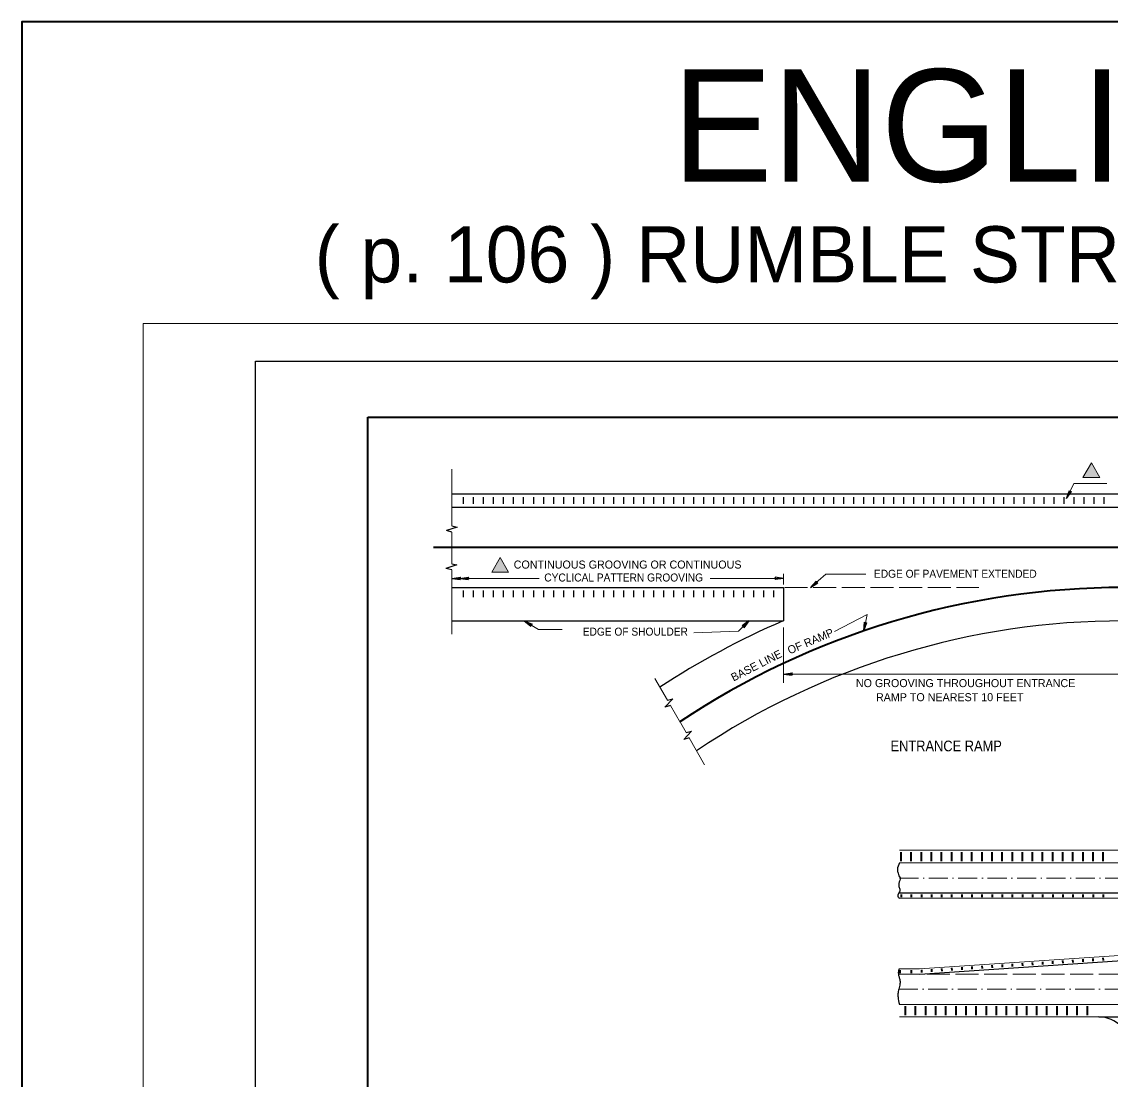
# Model space of a CAD drawing. Extents: x 1615 to 2505, y -386 to 247.
# Drawn here: x 1628.6 to 1774, y -190.4 to -49.2 of the extents above; entities that cross this region are included whole.
import ezdxf

# ---------------------------------------------------------------- set-up
doc = ezdxf.new("R2010")
doc.units = 0
doc.header["$LTSCALE"] = 0.51
doc.linetypes.add('DOT_DASHED', pattern=[7.7, 5, -1.2, 0.3, -1.2])
doc.linetypes.add('LONG_DASHED', pattern=[7.5, 6, -1.5])
doc.layers.add('1', color=7, linetype='Continuous', lineweight=25)
doc.layers.add('8', color=7, linetype='Continuous')

msp = doc.modelspace()

# ---------------------------------------------------------------- hatches: boundary and pattern name
at = {"layer": '1'}
for points in [[(1771.4955, -108.0992), (1772.6251, -110.0557), (1770.3659, -110.0557)], [(1692.5333, -120.7744), (1693.6628, -122.7309), (1691.4037, -122.7309)]]:
    msp.add_hatch(color=256, dxfattribs=at).paths.add_polyline_path(points)

# ---------------------------------------------------------------- linework, layer by layer
at = {"layer": '1', "lineweight": 13}
for p, q in [((1644.8401, -89.521), (2004.8692, -89.521)), ((1644.8401, -319.5392), (1644.8401, -89.521)), ((1686.0929, -116.5284), (1686.0929, -108.9669)), ((1686.0929, -121.5844), (1686.0929, -117.3615)), ((1686.0929, -122.4176), (1686.0929, -130.9964)), ((1730.3959, -124.3596), (1730.3959, -122.9387)), ((1730.3781, -130.0797), (1730.3781, -137.4792)), ((1730.3781, -136.3167), (1775.8191, -136.3167)), ((1714.8628, -139.7997), (1713.1825, -136.8896)), ((1715.2793, -140.5212), (1716.6115, -142.8288)), ((1717.3582, -144.1219), (1716.6434, -142.8838)), ((1717.7747, -144.8434), (1719.837, -148.4154)), ((1745.8585, -159.8319), (1900.4614, -159.8319)), ((1745.8585, -161.5185), (1900.4614, -161.5185)), ((1748.5637, -166.2416), (1745.8585, -166.2416)), ((1812.6564, -166.2416), (1748.5637, -166.2416)), ((1748.5274, -175.6882), (1778.8875, -173.6642)), ((1748.5274, -175.6882), (1745.8223, -175.6882)), ((1745.8585, -180.4096), (1900.4614, -180.4096)), ((1745.8585, -182.0962), (1900.4614, -182.0962))]:
    msp.add_line(p, q, dxfattribs=at)
at = {"layer": '1', "lineweight": 40}
for p, q in [((1674.8421, -102.0221), (1999.8685, -102.0221)), ((1674.8421, -307.0383), (1674.8421, -102.0221))]:
    msp.add_line(p, q, dxfattribs=at)
at = {"layer": '1'}
for p, q in [((1768.1947, -112.8946), (1768.5544, -111.7914)), ((1768.1947, -112.8946), (1768.8386, -111.9293)), ((1686.0929, -112.2597), (1945.4949, -112.2597)), ((1687.6101, -112.7052), (1687.6101, -113.5962)), ((1688.9466, -112.7052), (1688.9466, -113.5962)), ((1690.2831, -112.7052), (1690.2831, -113.5962)), ((1691.6196, -112.7052), (1691.6196, -113.5962)), ((1692.9561, -112.7052), (1692.9561, -113.5962)), ((1694.2926, -112.7052), (1694.2926, -113.5962)), ((1695.6291, -112.7052), (1695.6291, -113.5962)), ((1696.9656, -112.7052), (1696.9656, -113.5962)), ((1698.3021, -112.7052), (1698.3021, -113.5962)), ((1699.6386, -112.7052), (1699.6386, -113.5962)), ((1700.9751, -112.7052), (1700.9751, -113.5962)), ((1702.3116, -112.7052), (1702.3116, -113.5962)), ((1703.6481, -112.7052), (1703.6481, -113.5962)), ((1704.9846, -112.7052), (1704.9846, -113.5962)), ((1706.3211, -112.7052), (1706.3211, -113.5962)), ((1707.6576, -112.7052), (1707.6576, -113.5962)), ((1708.9941, -112.7052), (1708.9941, -113.5962)), ((1710.3306, -112.7052), (1710.3306, -113.5962)), ((1711.6671, -112.7052), (1711.6671, -113.5962)), ((1713.0036, -112.7052), (1713.0036, -113.5962)), ((1714.3401, -112.7052), (1714.3401, -113.5962)), ((1715.6766, -112.7052), (1715.6766, -113.5962)), ((1717.0131, -112.7052), (1717.0131, -113.5962)), ((1718.3496, -112.7052), (1718.3496, -113.5962)), ((1719.6861, -112.7052), (1719.6861, -113.5962)), ((1721.0226, -112.7052), (1721.0226, -113.5962)), ((1722.3591, -112.7052), (1722.3591, -113.5962)), ((1723.6956, -112.7052), (1723.6956, -113.5962)), ((1725.0321, -112.7052), (1725.0321, -113.5962)), ((1726.3686, -112.7052), (1726.3686, -113.5962)), ((1727.7051, -112.7052), (1727.7051, -113.5962)), ((1729.0416, -112.7052), (1729.0416, -113.5962)), ((1730.3781, -112.7052), (1730.3781, -113.5962)), ((1731.7146, -112.7052), (1731.7146, -113.5962)), ((1733.0511, -112.7052), (1733.0511, -113.5962)), ((1734.3876, -112.7052), (1734.3876, -113.5962)), ((1735.7241, -112.7052), (1735.7241, -113.5962)), ((1737.0606, -112.7052), (1737.0606, -113.5962)), ((1738.3971, -112.7052), (1738.3971, -113.5962)), ((1739.7336, -112.7052), (1739.7336, -113.5962)), ((1741.0701, -112.7052), (1741.0701, -113.5962)), ((1742.4066, -112.7052), (1742.4066, -113.5962)), ((1743.7431, -112.7052), (1743.7431, -113.5962)), ((1745.0796, -112.7052), (1745.0796, -113.5962)), ((1746.4161, -112.7052), (1746.4161, -113.5962)), ((1747.7526, -112.7052), (1747.7526, -113.5962)), ((1749.0891, -112.7052), (1749.0891, -113.5962)), ((1750.4256, -112.7052), (1750.4256, -113.5962)), ((1751.7621, -112.7052), (1751.7621, -113.5962)), ((1753.0986, -112.7052), (1753.0986, -113.5962)), ((1754.4351, -112.7052), (1754.4351, -113.5962)), ((1755.7716, -112.7052), (1755.7716, -113.5962)), ((1757.1081, -112.7052), (1757.1081, -113.5962)), ((1758.4446, -112.7052), (1758.4446, -113.5962)), ((1759.7811, -112.7052), (1759.7811, -113.5962)), ((1761.1176, -112.7052), (1761.1176, -113.5962)), ((1762.4541, -112.7052), (1762.4541, -113.5962)), ((1763.7906, -112.7052), (1763.7906, -113.5962)), ((1765.1271, -112.7052), (1765.1271, -113.5962)), ((1766.4636, -112.7052), (1766.4636, -113.5962)), ((1767.8001, -112.7052), (1767.8001, -113.5962)), ((1769.1366, -112.7052), (1769.1366, -113.5962)), ((1770.4731, -112.7052), (1770.4731, -113.5962)), ((1771.8096, -112.7052), (1771.8096, -113.5962)), ((1773.1461, -112.7052), (1773.1461, -113.5962)), ((1686.0929, -114.0417), (1945.4949, -114.0417)), ((1686.0929, -117.3615), (1685.3583, -117.1655)), ((1688.9555, -119.3855), (1690.0782, -119.3851)), ((1690.6307, -119.385), (1697.3132, -119.383)), ((1686.0929, -122.4176), (1685.2805, -122.2008)), ((1686.0931, -123.5494), (1687.2427, -123.3914)), ((1686.0931, -123.5494), (1687.2427, -123.7073)), ((1687.1638, -123.5494), (1688.3133, -123.3914)), ((1687.1638, -123.5494), (1688.3133, -123.7073)), ((1730.3957, -123.5482), (1729.2462, -123.3903)), ((1730.3957, -123.5482), (1729.2462, -123.7062)), ((1686.0929, -124.7427), (1730.3959, -124.7427)), ((1730.3888, -124.7553), (1730.3888, -129.1991)), ((1733.9772, -124.7719), (1734.7364, -123.8944)), ((1733.9772, -124.7719), (1734.9449, -124.1317)), ((1687.6101, -125.1792), (1687.6101, -126.0702)), ((1688.9466, -125.1792), (1688.9466, -126.0702)), ((1690.2831, -125.1792), (1690.2831, -126.0702)), ((1691.6196, -125.1792), (1691.6196, -126.0702)), ((1692.9561, -125.1792), (1692.9561, -126.0702)), ((1694.2926, -125.1792), (1694.2926, -126.0702)), ((1695.6291, -125.1792), (1695.6291, -126.0702)), ((1696.9656, -125.1792), (1696.9656, -126.0702)), ((1698.3021, -125.1792), (1698.3021, -126.0702)), ((1699.6386, -125.1792), (1699.6386, -126.0702)), ((1700.9751, -125.1792), (1700.9751, -126.0702)), ((1702.3116, -125.1792), (1702.3116, -126.0702)), ((1703.6481, -125.1792), (1703.6481, -126.0702)), ((1704.9846, -125.1792), (1704.9846, -126.0702)), ((1706.3211, -125.1792), (1706.3211, -126.0702)), ((1707.6576, -125.1792), (1707.6576, -126.0702)), ((1708.9941, -125.1792), (1708.9941, -126.0702)), ((1710.3306, -125.1792), (1710.3306, -126.0702)), ((1711.6671, -125.1792), (1711.6671, -126.0702)), ((1713.0036, -125.1792), (1713.0036, -126.0702)), ((1714.3401, -125.1792), (1714.3401, -126.0702)), ((1715.6766, -125.1792), (1715.6766, -126.0702)), ((1717.0131, -125.1792), (1717.0131, -126.0702)), ((1718.3496, -125.1792), (1718.3496, -126.0702)), ((1719.6861, -125.1792), (1719.6861, -126.0702)), ((1721.0226, -125.1792), (1721.0226, -126.0702)), ((1722.3643, -125.1792), (1722.3643, -126.0702)), ((1723.6956, -125.1792), (1723.6956, -126.0702)), ((1725.0321, -125.1792), (1725.0321, -126.0702)), ((1726.3686, -125.1792), (1726.3686, -126.0702)), ((1727.7051, -125.1792), (1727.7051, -126.0702)), ((1729.0416, -125.1792), (1729.0416, -126.0702)), ((1686.0929, -129.1977), (1730.3959, -129.1977)), ((1695.7188, -129.1983), (1696.7893, -129.6458)), ((1695.7188, -129.1983), (1696.6289, -129.9179)), ((1725.7622, -129.1975), (1724.8377, -129.8986)), ((1725.7622, -129.1975), (1725.061, -130.122)), ((1741.1258, -130.5426), (1741.1836, -129.3837)), ((1741.1258, -130.5426), (1741.494, -129.4422)), ((1730.3783, -136.3174), (1731.5278, -136.1594)), ((1730.3783, -136.3174), (1731.5278, -136.4753)), ((1715.2793, -140.5212), (1714.5451, -140.7187)), ((1717.7747, -144.8434), (1717.0571, -145.0365)), ((1748.5637, -165.567), (1745.8585, -165.567)), ((1812.6564, -165.567), (1748.5637, -165.567)), ((1772.4997, -182.0962), (1785.3182, -182.0962))]:
    msp.add_line(p, q, dxfattribs=at)
at = {"layer": '1', "lineweight": 35}
for p, q in [((1683.6485, -119.387), (1945.4949, -119.2937)), ((1746.0988, -161.2845), (1746.0988, -160.1038)), ((1747.4482, -161.2845), (1747.4482, -160.1038)), ((1748.7975, -161.2845), (1748.7975, -160.1038)), ((1750.1468, -161.2845), (1750.1468, -160.1038)), ((1751.4961, -161.2845), (1751.4961, -160.1038)), ((1752.8453, -161.2845), (1752.8453, -160.1038)), ((1754.1947, -161.2845), (1754.1947, -160.1038)), ((1755.544, -161.2845), (1755.544, -160.1038)), ((1756.8934, -161.2845), (1756.8934, -160.1038)), ((1758.2427, -161.2845), (1758.2427, -160.1038)), ((1759.592, -161.2845), (1759.592, -160.1038)), ((1760.9413, -161.2845), (1760.9413, -160.1038)), ((1762.2907, -161.2845), (1762.2907, -160.1038)), ((1763.6399, -161.2845), (1763.6399, -160.1038)), ((1764.9893, -161.2845), (1764.9893, -160.1038)), ((1766.3384, -161.2845), (1766.3384, -160.1038)), ((1767.6878, -161.2845), (1767.6878, -160.1038)), ((1769.0373, -161.2845), (1769.0373, -160.1038)), ((1770.3864, -161.2845), (1770.3864, -160.1038)), ((1771.7358, -161.2845), (1771.7358, -160.1038)), ((1773.0851, -161.2845), (1773.0851, -160.1038)), ((1746.1335, -166.106), (1746.1335, -165.733)), ((1747.4828, -166.106), (1747.4828, -165.733)), ((1748.8322, -166.106), (1748.8322, -165.733)), ((1750.1815, -166.106), (1750.1815, -165.733)), ((1751.5308, -166.106), (1751.5308, -165.733)), ((1752.8801, -166.106), (1752.8801, -165.733)), ((1754.2293, -166.106), (1754.2293, -165.733)), ((1755.5787, -166.106), (1755.5787, -165.733)), ((1756.9281, -166.106), (1756.9281, -165.733)), ((1758.2773, -166.106), (1758.2773, -165.733)), ((1759.6267, -166.106), (1759.6267, -165.733)), ((1760.9759, -166.106), (1760.9759, -165.733)), ((1762.3253, -166.106), (1762.3253, -165.733)), ((1763.6745, -166.106), (1763.6745, -165.733)), ((1765.0239, -166.106), (1765.0239, -165.733)), ((1766.3733, -166.106), (1766.3733, -165.733)), ((1767.7225, -166.106), (1767.7225, -165.733)), ((1769.0718, -166.106), (1769.0718, -165.733)), ((1770.4212, -166.106), (1770.4212, -165.733)), ((1771.7705, -166.106), (1771.7705, -165.733)), ((1773.1198, -166.106), (1773.1198, -165.733)), ((1770.4036, -174.7354), (1770.379, -174.3632)), ((1771.75, -174.6464), (1771.7253, -174.2742)), ((1773.0963, -174.5577), (1773.0718, -174.1856)), ((1745.9787, -176.2308), (1745.9787, -175.8577)), ((1747.4903, -176.2261), (1747.4903, -175.8531)), ((1748.8612, -176.1554), (1748.8367, -175.7833)), ((1750.2076, -176.0667), (1750.1832, -175.6947)), ((1751.554, -175.9781), (1751.5295, -175.6057)), ((1752.9004, -175.8892), (1752.8759, -175.517)), ((1754.2468, -175.8005), (1754.2223, -175.4282)), ((1755.5932, -175.7117), (1755.5688, -175.3394)), ((1756.9396, -175.623), (1756.9149, -175.2507)), ((1758.286, -175.5342), (1758.2614, -175.162)), ((1759.6324, -175.4454), (1759.6079, -175.0732)), ((1760.9788, -175.3567), (1760.9542, -174.9845)), ((1762.3252, -175.268), (1762.3006, -174.8956)), ((1763.6716, -175.1791), (1763.647, -174.8068)), ((1765.0179, -175.0903), (1764.9935, -174.7181)), ((1766.3644, -175.0016), (1766.3398, -174.6293)), ((1767.7108, -174.9129), (1767.6862, -174.5406)), ((1769.0572, -174.824), (1769.0326, -174.4519)), ((1746.6788, -181.8561), (1746.6788, -180.6755)), ((1748.028, -181.8561), (1748.028, -180.6755)), ((1749.3774, -181.8561), (1749.3774, -180.6755)), ((1750.7267, -181.8561), (1750.7267, -180.6755)), ((1752.0761, -181.8561), (1752.0761, -180.6755)), ((1753.4254, -181.8561), (1753.4254, -180.6755)), ((1754.7747, -181.8561), (1754.7747, -180.6755)), ((1756.124, -181.8561), (1756.124, -180.6755)), ((1757.4733, -181.8561), (1757.4733, -180.6755)), ((1758.8226, -181.8561), (1758.8226, -180.6755)), ((1760.1719, -181.8561), (1760.1719, -180.6755)), ((1761.5212, -181.8561), (1761.5212, -180.6755)), ((1762.8706, -181.8561), (1762.8706, -180.6755)), ((1764.2198, -181.8561), (1764.2198, -180.6755)), ((1765.5692, -181.8561), (1765.5692, -180.6755)), ((1766.9184, -181.8561), (1766.9184, -180.6755)), ((1768.2678, -181.8561), (1768.2678, -180.6755)), ((1769.6172, -181.8561), (1769.6172, -180.6755)), ((1770.9664, -181.8561), (1770.9664, -180.6755))]:
    msp.add_line(p, q, dxfattribs=at)
at = {"layer": '1', "linetype": 'LONG_DASHED', "lineweight": 13}
for p, q in [((1730.5352, -124.7716), (1756.4666, -124.7716)), ((1745.7203, -176.3613), (1813.2969, -176.3613))]:
    msp.add_line(p, q, dxfattribs=at)
at = {"layer": '1', "linetype": 'DOT_DASHED', "lineweight": 13}
for p, q in [((1745.8585, -163.5431), (1813.5493, -163.5431)), ((1745.7847, -178.385), (1830.1846, -178.385))]:
    msp.add_line(p, q, dxfattribs=at)
at = {"layer": '1', "lineweight": 35}
msp.add_lwpolyline([(1628.6414, -331.9989), (2018.4481, -331.9989), (2018.4481, -49.2316), (1628.6414, -49.2316)], close=True, dxfattribs=at)
at = {"layer": '1'}
for points in [[(1659.8416, -314.5386), (1659.8416, -94.521), (2004.8692, -94.521)], [(1768.5544, -111.7914), (1768.6591, -111.9411), (1768.8386, -111.9293)], [(1686.0929, -116.5284), (1686.8048, -116.7183), (1685.3583, -117.1655)], [(1686.0929, -121.5844), (1686.7269, -121.7536), (1685.2805, -122.2008)], [(1687.2427, -123.3914), (1687.1537, -123.5509), (1687.2427, -123.7073)], [(1688.3133, -123.3914), (1688.2243, -123.5509), (1688.3133, -123.7073)], [(1729.2462, -123.7062), (1729.3351, -123.5466), (1729.2462, -123.3903)], [(1734.7364, -123.8944), (1734.7749, -124.0729), (1734.9449, -124.1317)], [(1696.7893, -129.6458), (1696.6317, -129.7382), (1696.6289, -129.9179)], [(1725.061, -130.122), (1725.0111, -129.9462), (1724.8377, -129.8986)], [(1741.1836, -129.3837), (1741.3239, -129.5007), (1741.494, -129.4422)], [(1731.5278, -136.1594), (1731.4388, -136.3189), (1731.5278, -136.4753)], [(1714.8628, -139.7997), (1715.5743, -139.6082), (1714.5451, -140.7187)], [(1717.3582, -144.1219), (1718.0862, -143.926), (1717.0571, -145.0365)], [(1748.5637, -176.3613), (1778.9233, -174.3374), (1812.6564, -174.3374)]]:
    msp.add_lwpolyline(points, dxfattribs=at)
at = {"layer": '1', "lineweight": 13}
for points in [[(1771.4955, -108.0992), (1772.6251, -110.0557), (1770.3659, -110.0557)], [(1692.5333, -120.7744), (1693.6628, -122.7309), (1691.4037, -122.7309)]]:
    msp.add_lwpolyline(points, close=True, dxfattribs=at)
for points in [[(1768.194, -112.8945), (1769.1722, -110.8787), (1773.5559, -110.8787)], [(1686.0929, -123.5487), (1691.6474, -123.5487), (1697.7545, -123.5487)], [(1730.3959, -123.5487), (1725.041, -123.5487), (1720.5691, -123.5487)], [(1733.9767, -124.7716), (1736.027, -122.9697), (1741.373, -122.9697)], [(1695.7188, -129.1977), (1697.6694, -130.3471), (1700.8237, -130.3471)], [(1725.7627, -129.1977), (1724.3549, -130.6055), (1718.4101, -130.8215)], [(1737.2038, -130.6457), (1741.5334, -128.378), (1741.1253, -130.5427)]]:
    msp.add_lwpolyline(points, dxfattribs=at)
at = {"layer": '1', "lineweight": 35}
msp.add_arc((1775.819, -231.7339), 106.9734, 89.99709, 123.65677, dxfattribs=at)
at = {"layer": '1'}
for centre, radius, start, end in [((1773.155, -228.6777), 108.2921, 113.29674, 123.19922), ((1775.7923, -231.6715), 102.456, 89.99039, 123.82273), ((1772.4997, -186.3128), 4.2166, 0, 90)]:
    msp.add_arc(centre, radius, start, end, dxfattribs=at)
for points in [[(1745.8585, -161.5185), (1745.5971, -162.4185), (1745.6738, -162.898), (1745.7891, -163.234), (1745.9433, -163.5212), (1745.9048, -163.857), (1745.7891, -164.6719), (1745.8664, -164.912), (1745.8664, -165.3915), (1745.6354, -165.9668), (1745.8585, -166.2416)], [(1745.8223, -175.6882), (1745.7123, -176.1802), (1745.7506, -176.564), (1745.8664, -176.9477), (1745.9433, -177.5231), (1745.8281, -178.195), (1745.6738, -178.8661), (1745.6738, -179.4412), (1745.8585, -180.4096)]]:
    msp.add_spline(points, degree=3, dxfattribs=at)

# ---------------------------------------------------------------- texts
for s, height, p in [('ENGLISH 88/96 SPEC.', 15, (1715.5267, -70.5706)), ('CONTINUOUS GROOVING OR CONTINUOUS', 1.069, (1694.3474, -122.2298)), ('NO GROOVING THROUGHOUT ENTRANCE', 1.069, (1740.0478, -138.0587)), ('RAMP TO NEAREST 10 FEET', 1.069, (1742.7275, -139.936))]:
    msp.add_text(s, height=height, dxfattribs=at).set_placement(p)
for s, height, width, p in [('CYCLICAL PATTERN GROOVING', 1.069, 0.95, (1698.4259, -123.9585)), ('EDGE OF PAVEMENT EXTENDED', 1.069, 0.95, (1742.4622, -123.4556)), ('EDGE OF SHOULDER', 1.069, 0.95, (1703.5699, -131.1849)), ('ENTRANCE RAMP', 1.426, 0.9, (1744.666, -146.629))]:
    msp.add_text(s, height=height, dxfattribs=dict(at, width=width)).set_placement(p)
for s, rotation, p in [('OF RAMP', 22.998, (1731.1966, -133.6949)), ('BASE LINE', 27, (1723.7019, -137.3255))]:
    msp.add_text(s, height=1.069, rotation=rotation, dxfattribs=at).set_placement(p)
at = {"layer": '8'}
msp.add_text('( p. 106 ) RUMBLE STRIP  - ( RS2-1-3 ) - FINAL ENGLISH ( 5/16/96 )', height=7.5, dxfattribs=at).set_placement((1667.7628, -84.0316))

doc.saveas('drawing.dxf')
